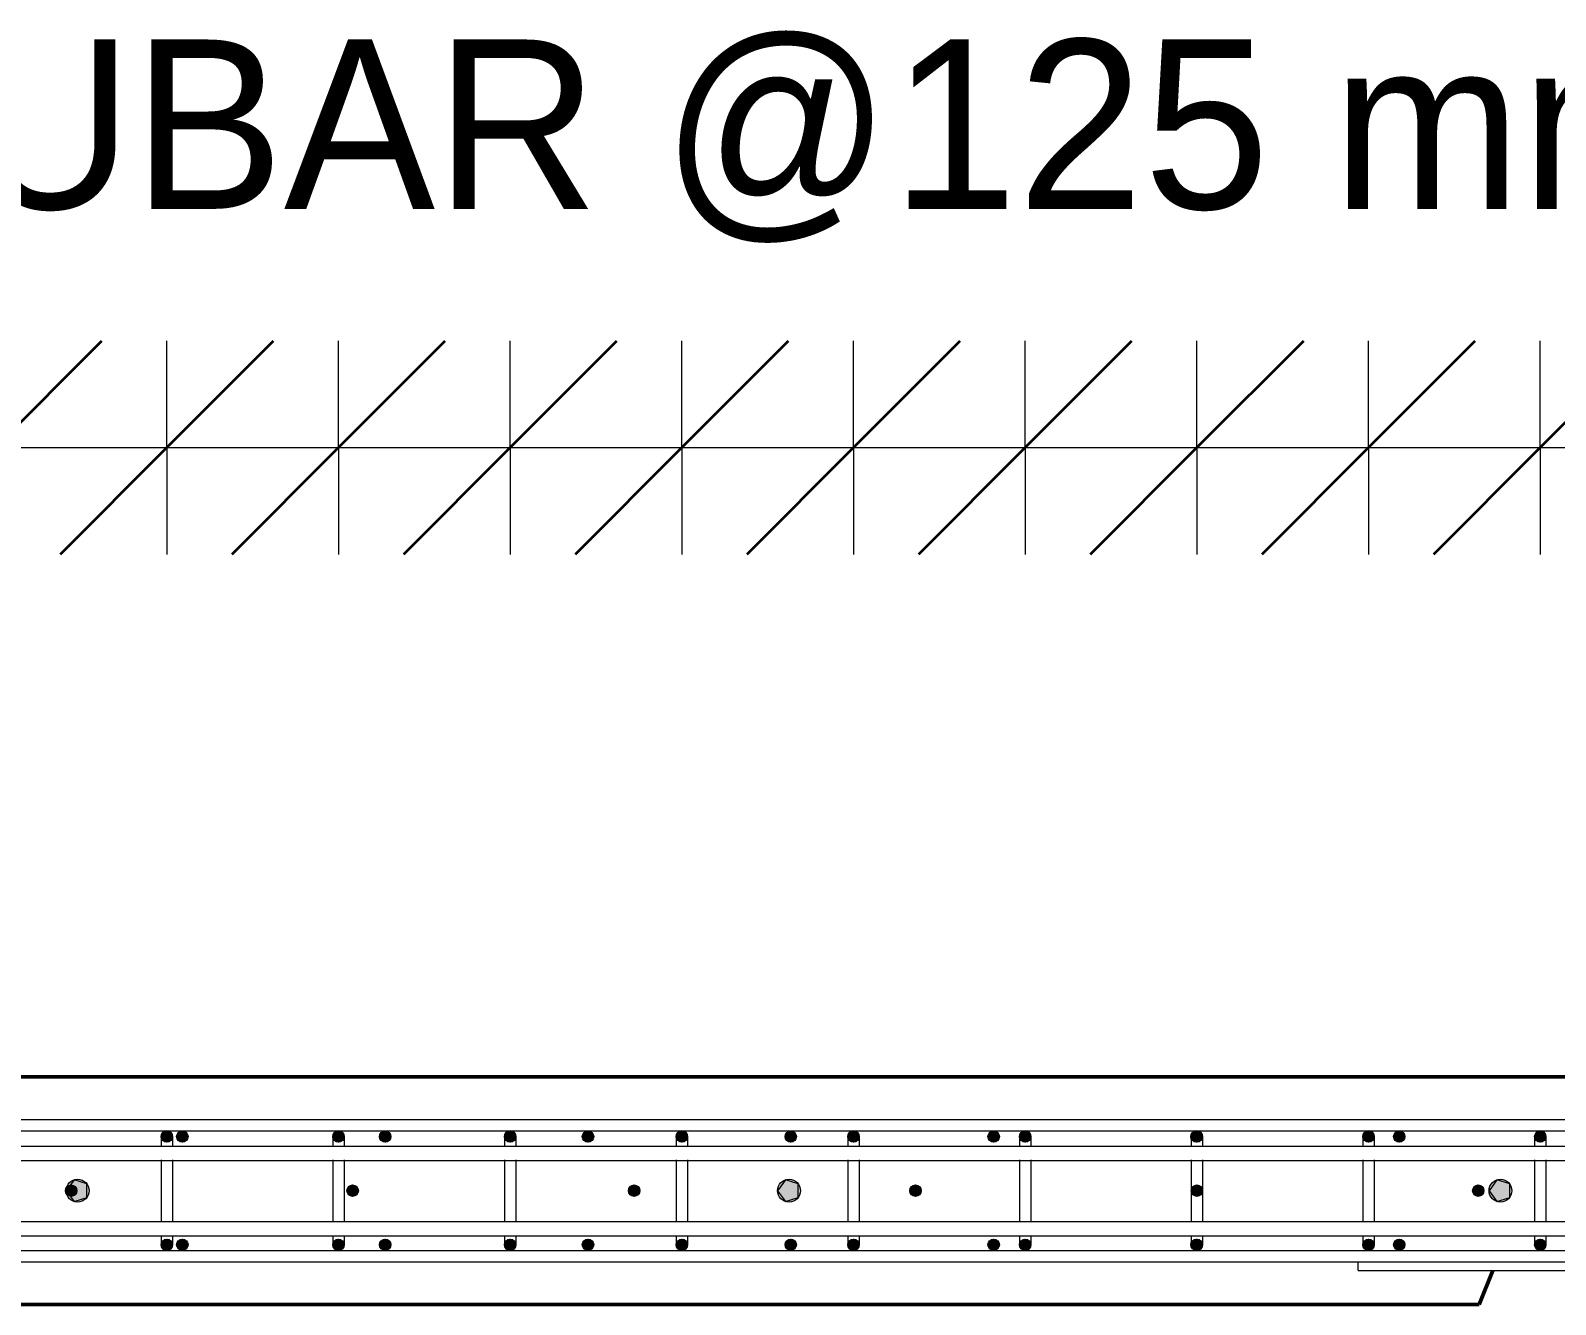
# Model space of a CAD drawing. Header units: millimetres. Extents: x 65441 to 98797, y 2255 to 31386.
# Drawn here: x 95504 to 96576, y 30290 to 31186 of the extents above; entities that cross this region are included whole.
import ezdxf

# ---------------------------------------------------------------- set-up
doc = ezdxf.new("R2010")
doc.units = ezdxf.units.MM
for name, color, linetype, lineweight in [('A-ANNO-DIMS', 211, 'Continuous', 9), ('A-ANNO-DIMS-50', 211, 'Continuous', 9), ('A-WALL', 113, 'Continuous', 25), ('S-RBAR', 171, 'Continuous', 18), ('S-RBAR-IDEN', 171, 'Continuous', 9)]:
    doc.layers.add(name, color=color, linetype=linetype, lineweight=lineweight)
doc.styles.add('Nirmala UI', font='Nirmala.ttf', dxfattribs={"height": 119.0625})
doc.styles.add('Nirmala UI Semilight', font='NirmalaS.ttf', dxfattribs={"height": 125})
doc.dimstyles.new('Arc_Length_-_2_5mm_Arial_3', dxfattribs={"dimscale": 304.8, "dimtxt": 125.683673, "dimasz": 0.492126, "dimexe": 0.246063, "dimexo": 0.0625, "dimgap": 0.287073, "dimtad": 1, "dimdec": 0, "dimzin": 0, "dimdsep": 46, "dimtxsty": 'Nirmala UI Semilight', "dimblk1": 'OBLIQUE', "dimblk2": 'OBLIQUE', "dimsah": 1, "dimcen": 0.09, "dimdle": 0.246063, "dimazin": 0, "dimtfac": 1, "dimtdec": 4, "dimtix": 1, "dimtmove": 0, "dimatfit": 3, "dimfxl": 0.246063, "dimfxlon": 1, "dimtvp": 1, "dimtolj": 1, "dimtzin": 0, "dimarcsym": 2})

# ---------------------------------------------------------------- blocks, each defined once
blk = doc.blocks.new('DIMBLOCK147-Elevation Top1')
at = {"layer": 'A-ANNO-DIMS-50', "lineweight": 35}
for p, q in [((95358.6, 30892.7), (95433.6, 30967.7)), ((95479.3, 30892.7), (95554.3, 30967.7)), ((95358.6, 30892.7), (95283.6, 30817.7)), ((95479.3, 30892.7), (95404.3, 30817.7))]:
    blk.add_line(p, q, dxfattribs=at)
at = {"layer": 'A-ANNO-DIMS-50'}
for p, q in [((95358.6, 30892.7), (95358.6, 30967.7)), ((95479.3, 30892.7), (95479.3, 30967.7)), ((95358.6, 30892.7), (95479.3, 30892.7)), ((95358.6, 30892.7), (95358.6, 30817.7)), ((95479.3, 30892.7), (95479.3, 30817.7))]:
    blk.add_line(p, q, dxfattribs=at)
blk = doc.blocks.new('_Oblique')
at = {"color": 0, "linetype": 'ByBlock', "lineweight": -2}
blk.add_line((-0.5, -0.5), (0.5, 0.5), dxfattribs=at)
blk = doc.blocks.new('DIMBLOCK148-Elevation Top1')
at = {"layer": 'A-ANNO-DIMS-50', "lineweight": 35}
for p, q in [((95479.3, 30892.7), (95554.3, 30967.7)), ((95600, 30892.7), (95675, 30967.7)), ((95479.3, 30892.7), (95404.3, 30817.7)), ((95600, 30892.7), (95525, 30817.7))]:
    blk.add_line(p, q, dxfattribs=at)
at = {"layer": 'A-ANNO-DIMS-50'}
for p, q in [((95479.3, 30892.7), (95479.3, 30967.7)), ((95600, 30892.7), (95600, 30967.7)), ((95479.3, 30892.7), (95600, 30892.7)), ((95479.3, 30892.7), (95479.3, 30817.7)), ((95600, 30892.7), (95600, 30817.7))]:
    blk.add_line(p, q, dxfattribs=at)
blk = doc.blocks.new('DIMBLOCK149-Elevation Top1')
at = {"layer": 'A-ANNO-DIMS-50', "lineweight": 35}
for p, q in [((95600, 30892.7), (95675, 30967.7)), ((95720.6, 30892.7), (95795.6, 30967.7)), ((95600, 30892.7), (95525, 30817.7)), ((95720.6, 30892.7), (95645.6, 30817.7))]:
    blk.add_line(p, q, dxfattribs=at)
at = {"layer": 'A-ANNO-DIMS-50'}
for p, q in [((95600, 30892.7), (95600, 30967.7)), ((95720.6, 30892.7), (95720.6, 30967.7)), ((95600, 30892.7), (95720.6, 30892.7)), ((95600, 30892.7), (95600, 30817.7)), ((95720.6, 30892.7), (95720.6, 30817.7))]:
    blk.add_line(p, q, dxfattribs=at)
blk = doc.blocks.new('DIMBLOCK150-Elevation Top1')
at = {"layer": 'A-ANNO-DIMS-50', "lineweight": 35}
for p, q in [((95720.6, 30892.7), (95795.6, 30967.7)), ((95841.3, 30892.7), (95916.3, 30967.7)), ((95720.6, 30892.7), (95645.6, 30817.7)), ((95841.3, 30892.7), (95766.3, 30817.7))]:
    blk.add_line(p, q, dxfattribs=at)
at = {"layer": 'A-ANNO-DIMS-50'}
for p, q in [((95720.6, 30892.7), (95720.6, 30967.7)), ((95841.3, 30892.7), (95841.3, 30967.7)), ((95720.6, 30892.7), (95841.3, 30892.7)), ((95720.6, 30892.7), (95720.6, 30817.7)), ((95841.3, 30892.7), (95841.3, 30817.7))]:
    blk.add_line(p, q, dxfattribs=at)
blk = doc.blocks.new('DIMBLOCK151-Elevation Top1')
at = {"layer": 'A-ANNO-DIMS-50', "lineweight": 35}
for p, q in [((95841.3, 30892.7), (95916.3, 30967.7)), ((95962, 30892.7), (96037, 30967.7)), ((95841.3, 30892.7), (95766.3, 30817.7)), ((95962, 30892.7), (95887, 30817.7))]:
    blk.add_line(p, q, dxfattribs=at)
at = {"layer": 'A-ANNO-DIMS-50'}
for p, q in [((95841.3, 30892.7), (95841.3, 30967.7)), ((95962, 30892.7), (95962, 30967.7)), ((95841.3, 30892.7), (95962, 30892.7)), ((95841.3, 30892.7), (95841.3, 30817.7)), ((95962, 30892.7), (95962, 30817.7))]:
    blk.add_line(p, q, dxfattribs=at)
blk = doc.blocks.new('DIMBLOCK152-Elevation Top1')
at = {"layer": 'A-ANNO-DIMS-50', "lineweight": 35}
for p, q in [((95962, 30892.7), (96037, 30967.7)), ((96082.6, 30892.7), (96157.6, 30967.7)), ((95962, 30892.7), (95887, 30817.7)), ((96082.6, 30892.7), (96007.6, 30817.7))]:
    blk.add_line(p, q, dxfattribs=at)
at = {"layer": 'A-ANNO-DIMS-50'}
for p, q in [((95962, 30892.7), (95962, 30967.7)), ((96082.6, 30892.7), (96082.6, 30967.7)), ((95962, 30892.7), (96082.6, 30892.7)), ((95962, 30892.7), (95962, 30817.7)), ((96082.6, 30892.7), (96082.6, 30817.7))]:
    blk.add_line(p, q, dxfattribs=at)
blk = doc.blocks.new('DIMBLOCK153-Elevation Top1')
at = {"layer": 'A-ANNO-DIMS-50', "lineweight": 35}
for p, q in [((96082.6, 30892.7), (96157.6, 30967.7)), ((96203.3, 30892.7), (96278.3, 30967.7)), ((96082.6, 30892.7), (96007.6, 30817.7)), ((96203.3, 30892.7), (96128.3, 30817.7))]:
    blk.add_line(p, q, dxfattribs=at)
at = {"layer": 'A-ANNO-DIMS-50'}
for p, q in [((96082.6, 30892.7), (96082.6, 30967.7)), ((96203.3, 30892.7), (96203.3, 30967.7)), ((96082.6, 30892.7), (96203.3, 30892.7)), ((96082.6, 30892.7), (96082.6, 30817.7)), ((96203.3, 30892.7), (96203.3, 30817.7))]:
    blk.add_line(p, q, dxfattribs=at)
blk = doc.blocks.new('DIMBLOCK154-Elevation Top1')
at = {"layer": 'A-ANNO-DIMS-50', "lineweight": 35}
for p, q in [((96203.3, 30892.7), (96278.3, 30967.7)), ((96324, 30892.7), (96399, 30967.7)), ((96203.3, 30892.7), (96128.3, 30817.7)), ((96324, 30892.7), (96249, 30817.7))]:
    blk.add_line(p, q, dxfattribs=at)
at = {"layer": 'A-ANNO-DIMS-50'}
for p, q in [((96203.3, 30892.7), (96203.3, 30967.7)), ((96324, 30892.7), (96324, 30967.7)), ((96203.3, 30892.7), (96324, 30892.7)), ((96203.3, 30892.7), (96203.3, 30817.7)), ((96324, 30892.7), (96324, 30817.7))]:
    blk.add_line(p, q, dxfattribs=at)
blk = doc.blocks.new('DIMBLOCK155-Elevation Top1')
at = {"layer": 'A-ANNO-DIMS-50', "lineweight": 35}
for p, q in [((96324, 30892.7), (96399, 30967.7)), ((96444.6, 30892.7), (96519.6, 30967.7)), ((96324, 30892.7), (96249, 30817.7)), ((96444.6, 30892.7), (96369.6, 30817.7))]:
    blk.add_line(p, q, dxfattribs=at)
at = {"layer": 'A-ANNO-DIMS-50'}
for p, q in [((96324, 30892.7), (96324, 30967.7)), ((96444.6, 30892.7), (96444.6, 30967.7)), ((96324, 30892.7), (96444.6, 30892.7)), ((96324, 30892.7), (96324, 30817.7)), ((96444.6, 30892.7), (96444.6, 30817.7))]:
    blk.add_line(p, q, dxfattribs=at)
blk = doc.blocks.new('DIMBLOCK156-Elevation Top1')
at = {"layer": 'A-ANNO-DIMS-50', "lineweight": 35}
for p, q in [((96444.6, 30892.7), (96519.6, 30967.7)), ((96565.3, 30892.7), (96640.3, 30967.7)), ((96444.6, 30892.7), (96369.6, 30817.7)), ((96565.3, 30892.7), (96490.3, 30817.7))]:
    blk.add_line(p, q, dxfattribs=at)
at = {"layer": 'A-ANNO-DIMS-50'}
for p, q in [((96444.6, 30892.7), (96444.6, 30967.7)), ((96565.3, 30892.7), (96565.3, 30967.7)), ((96444.6, 30892.7), (96565.3, 30892.7)), ((96444.6, 30892.7), (96444.6, 30817.7)), ((96565.3, 30892.7), (96565.3, 30817.7))]:
    blk.add_line(p, q, dxfattribs=at)
blk = doc.blocks.new('DIMBLOCK157-Elevation Top1')
at = {"layer": 'A-ANNO-DIMS-50', "lineweight": 35}
for p, q in [((96565.3, 30892.7), (96640.3, 30967.7)), ((96686, 30892.7), (96761, 30967.7)), ((96565.3, 30892.7), (96490.3, 30817.7)), ((96686, 30892.7), (96611, 30817.7))]:
    blk.add_line(p, q, dxfattribs=at)
at = {"layer": 'A-ANNO-DIMS-50'}
for p, q in [((96565.3, 30892.7), (96565.3, 30967.7)), ((96686, 30892.7), (96686, 30967.7)), ((96565.3, 30892.7), (96686, 30892.7)), ((96565.3, 30892.7), (96565.3, 30817.7)), ((96686, 30892.7), (96686, 30817.7))]:
    blk.add_line(p, q, dxfattribs=at)
blk = doc.blocks.new('DIMBLOCK160-Elevation Top1')
at = {"layer": 'A-ANNO-DIMS-50', "lineweight": 35}
for p, q in [((95117.3, 30892.7), (95192.3, 30967.7)), ((95238, 30892.7), (95313, 30967.7)), ((95358.6, 30892.7), (95433.6, 30967.7)), ((95479.3, 30892.7), (95554.3, 30967.7)), ((95600, 30892.7), (95675, 30967.7)), ((95720.6, 30892.7), (95795.6, 30967.7)), ((95841.3, 30892.7), (95916.3, 30967.7)), ((95962, 30892.7), (96037, 30967.7)), ((96082.6, 30892.7), (96157.6, 30967.7)), ((96203.3, 30892.7), (96278.3, 30967.7)), ((96324, 30892.7), (96399, 30967.7)), ((96444.6, 30892.7), (96519.6, 30967.7)), ((96565.3, 30892.7), (96640.3, 30967.7)), ((96686, 30892.7), (96761, 30967.7)), ((96806.6, 30892.7), (96881.6, 30967.7)), ((96927.3, 30892.7), (97002.3, 30967.7)), ((95117.3, 30892.7), (95042.3, 30817.7)), ((95238, 30892.7), (95163, 30817.7)), ((95358.6, 30892.7), (95283.6, 30817.7)), ((95479.3, 30892.7), (95404.3, 30817.7)), ((95600, 30892.7), (95525, 30817.7)), ((95720.6, 30892.7), (95645.6, 30817.7)), ((95841.3, 30892.7), (95766.3, 30817.7)), ((95962, 30892.7), (95887, 30817.7)), ((96082.6, 30892.7), (96007.6, 30817.7)), ((96203.3, 30892.7), (96128.3, 30817.7)), ((96324, 30892.7), (96249, 30817.7)), ((96444.6, 30892.7), (96369.6, 30817.7)), ((96565.3, 30892.7), (96490.3, 30817.7)), ((96686, 30892.7), (96611, 30817.7)), ((96806.6, 30892.7), (96731.6, 30817.7)), ((96927.3, 30892.7), (96852.3, 30817.7))]:
    blk.add_line(p, q, dxfattribs=at)
at = {"layer": 'A-ANNO-DIMS-50'}
for p, q in [((95117.3, 30892.7), (95117.3, 30967.7)), ((95238, 30892.7), (95238, 30967.7)), ((95358.6, 30892.7), (95358.6, 30967.7)), ((95479.3, 30892.7), (95479.3, 30967.7)), ((95600, 30892.7), (95600, 30967.7)), ((95720.6, 30892.7), (95720.6, 30967.7)), ((95841.3, 30892.7), (95841.3, 30967.7)), ((95962, 30892.7), (95962, 30967.7)), ((96082.6, 30892.7), (96082.6, 30967.7)), ((96203.3, 30892.7), (96203.3, 30967.7)), ((96324, 30892.7), (96324, 30967.7)), ((96444.6, 30892.7), (96444.6, 30967.7)), ((96565.3, 30892.7), (96565.3, 30967.7)), ((96686, 30892.7), (96686, 30967.7)), ((96806.6, 30892.7), (96806.6, 30967.7)), ((96927.3, 30892.7), (96927.3, 30967.7)), ((95042.3, 30892.7), (97002.3, 30892.7)), ((95042.3, 30892.7), (95238, 30892.7)), ((95117.3, 30892.7), (95117.3, 30817.7)), ((95238, 30892.7), (95358.6, 30892.7)), ((95238, 30892.7), (95238, 30817.7)), ((95358.6, 30892.7), (95479.3, 30892.7)), ((95358.6, 30892.7), (95358.6, 30817.7)), ((95479.3, 30892.7), (95600, 30892.7)), ((95479.3, 30892.7), (95479.3, 30817.7)), ((95600, 30892.7), (95720.6, 30892.7)), ((95600, 30892.7), (95600, 30817.7)), ((95720.6, 30892.7), (95841.3, 30892.7)), ((95720.6, 30892.7), (95720.6, 30817.7)), ((95841.3, 30892.7), (95962, 30892.7)), ((95841.3, 30892.7), (95841.3, 30817.7)), ((95962, 30892.7), (96082.6, 30892.7)), ((95962, 30892.7), (95962, 30817.7)), ((96082.6, 30892.7), (96203.3, 30892.7)), ((96082.6, 30892.7), (96082.6, 30817.7)), ((96203.3, 30892.7), (96324, 30892.7)), ((96203.3, 30892.7), (96203.3, 30817.7)), ((96324, 30892.7), (96444.6, 30892.7)), ((96324, 30892.7), (96324, 30817.7)), ((96444.6, 30892.7), (96565.3, 30892.7)), ((96444.6, 30892.7), (96444.6, 30817.7)), ((96565.3, 30892.7), (96686, 30892.7)), ((96565.3, 30892.7), (96565.3, 30817.7)), ((96686, 30892.7), (96806.6, 30892.7)), ((96686, 30892.7), (96686, 30817.7)), ((96806.6, 30892.7), (97002.3, 30892.7)), ((96806.6, 30892.7), (96806.6, 30817.7)), ((96927.3, 30892.7), (96927.3, 30817.7))]:
    blk.add_line(p, q, dxfattribs=at)
blk = doc.blocks.new('_None')

msp = doc.modelspace()

# ---------------------------------------------------------------- hatches: boundary and pattern name
at = {"layer": 'S-RBAR'}
for points in [[(95600, 30404.4), (95604, 30408.4), (95600, 30412.4), (95596, 30408.4)], [(95600, 30404.4), (95604, 30408.4), (95600, 30412.4), (95596, 30408.4)], [(95610.9, 30404.4), (95614.9, 30408.4), (95610.9, 30412.4), (95606.9, 30408.4)], [(95720.6, 30404.4), (95724.6, 30408.4), (95720.6, 30412.4), (95716.6, 30408.4)], [(95720.6, 30404.4), (95724.6, 30408.4), (95720.6, 30412.4), (95716.6, 30408.4)], [(95753.5, 30404.4), (95757.5, 30408.4), (95753.5, 30412.4), (95749.5, 30408.4)], [(95841.3, 30404.4), (95845.3, 30408.4), (95841.3, 30412.4), (95837.3, 30408.4)], [(95841.3, 30404.4), (95845.3, 30408.4), (95841.3, 30412.4), (95837.3, 30408.4)], [(95896, 30404.4), (95900, 30408.4), (95896, 30412.4), (95892, 30408.4)], [(95962, 30404.4), (95966, 30408.4), (95962, 30412.4), (95958, 30408.4)], [(95962, 30404.4), (95966, 30408.4), (95962, 30412.4), (95958, 30408.4)], [(96038.5, 30404.4), (96042.5, 30408.4), (96038.5, 30412.4), (96034.5, 30408.4)], [(96082.6, 30404.4), (96086.6, 30408.4), (96082.6, 30412.4), (96078.6, 30408.4)], [(96082.6, 30404.4), (96086.6, 30408.4), (96082.6, 30412.4), (96078.6, 30408.4)], [(96181.1, 30404.4), (96185.1, 30408.4), (96181.1, 30412.4), (96177.1, 30408.4)], [(96203.3, 30404.4), (96207.3, 30408.4), (96203.3, 30412.4), (96199.3, 30408.4)], [(96203.3, 30404.4), (96207.3, 30408.4), (96203.3, 30412.4), (96199.3, 30408.4)], [(96323.6, 30404.4), (96327.6, 30408.4), (96323.6, 30412.4), (96319.6, 30408.4)], [(96324, 30404.4), (96328, 30408.4), (96324, 30412.4), (96320, 30408.4)], [(96324, 30404.4), (96328, 30408.4), (96324, 30412.4), (96320, 30408.4)], [(96444.6, 30404.4), (96448.6, 30408.4), (96444.6, 30412.4), (96440.6, 30408.4)], [(96444.6, 30404.4), (96448.6, 30408.4), (96444.6, 30412.4), (96440.6, 30408.4)], [(96466.2, 30404.4), (96470.2, 30408.4), (96466.2, 30412.4), (96462.2, 30408.4)], [(96565.3, 30404.4), (96569.3, 30408.4), (96565.3, 30412.4), (96561.3, 30408.4)], [(96565.3, 30404.4), (96569.3, 30408.4), (96565.3, 30412.4), (96561.3, 30408.4)], [(95534.8, 30362.8), (95543.8, 30365.7), (95543.8, 30375.1), (95534.8, 30378), (95529.3, 30370.4)], [(96034.8, 30362.8), (96043.8, 30365.7), (96043.8, 30375.1), (96034.8, 30378), (96029.3, 30370.4)], [(96534.8, 30362.8), (96543.8, 30365.7), (96543.8, 30375.1), (96534.8, 30378), (96529.3, 30370.4)], [(95532.8, 30366.4), (95536.8, 30370.4), (95532.8, 30374.4), (95528.8, 30370.4)], [(95730.6, 30366.4), (95734.6, 30370.4), (95730.6, 30374.4), (95726.6, 30370.4)], [(95928.4, 30366.4), (95932.4, 30370.4), (95928.4, 30374.4), (95924.4, 30370.4)], [(96126.2, 30366.4), (96130.2, 30370.4), (96126.2, 30374.4), (96122.2, 30370.4)], [(96324, 30366.4), (96328, 30370.4), (96324, 30374.4), (96320, 30370.4)], [(96521.7, 30366.4), (96525.7, 30370.4), (96521.7, 30374.4), (96517.7, 30370.4)], [(95600, 30328.4), (95604, 30332.4), (95600, 30336.4), (95596, 30332.4)], [(95600, 30328.4), (95604, 30332.4), (95600, 30336.4), (95596, 30332.4)], [(95610.9, 30328.4), (95614.9, 30332.4), (95610.9, 30336.4), (95606.9, 30332.4)], [(95720.6, 30328.4), (95724.6, 30332.4), (95720.6, 30336.4), (95716.6, 30332.4)], [(95720.6, 30328.4), (95724.6, 30332.4), (95720.6, 30336.4), (95716.6, 30332.4)], [(95753.5, 30328.4), (95757.5, 30332.4), (95753.5, 30336.4), (95749.5, 30332.4)], [(95841.3, 30328.4), (95845.3, 30332.4), (95841.3, 30336.4), (95837.3, 30332.4)], [(95841.3, 30328.4), (95845.3, 30332.4), (95841.3, 30336.4), (95837.3, 30332.4)], [(95896, 30328.4), (95900, 30332.4), (95896, 30336.4), (95892, 30332.4)], [(95962, 30328.4), (95966, 30332.4), (95962, 30336.4), (95958, 30332.4)], [(95962, 30328.4), (95966, 30332.4), (95962, 30336.4), (95958, 30332.4)], [(96038.5, 30328.4), (96042.5, 30332.4), (96038.5, 30336.4), (96034.5, 30332.4)], [(96082.6, 30328.4), (96086.6, 30332.4), (96082.6, 30336.4), (96078.6, 30332.4)], [(96082.6, 30328.4), (96086.6, 30332.4), (96082.6, 30336.4), (96078.6, 30332.4)], [(96181.1, 30328.4), (96185.1, 30332.4), (96181.1, 30336.4), (96177.1, 30332.4)], [(96203.3, 30328.4), (96207.3, 30332.4), (96203.3, 30336.4), (96199.3, 30332.4)], [(96203.3, 30328.4), (96207.3, 30332.4), (96203.3, 30336.4), (96199.3, 30332.4)], [(96323.6, 30328.4), (96327.6, 30332.4), (96323.6, 30336.4), (96319.6, 30332.4)], [(96324, 30328.4), (96328, 30332.4), (96324, 30336.4), (96320, 30332.4)], [(96324, 30328.4), (96328, 30332.4), (96324, 30336.4), (96320, 30332.4)], [(96444.6, 30328.4), (96448.6, 30332.4), (96444.6, 30336.4), (96440.6, 30332.4)], [(96444.6, 30328.4), (96448.6, 30332.4), (96444.6, 30336.4), (96440.6, 30332.4)], [(96466.2, 30328.4), (96470.2, 30332.4), (96466.2, 30336.4), (96462.2, 30332.4)], [(96565.3, 30328.4), (96569.3, 30332.4), (96565.3, 30336.4), (96561.3, 30332.4)], [(96565.3, 30328.4), (96569.3, 30332.4), (96565.3, 30336.4), (96561.3, 30332.4)]]:
    msp.add_hatch(color=256, dxfattribs=at).paths.add_polyline_path(points)
h = msp.add_hatch(color=256, dxfattribs=at)
edge = h.paths.add_edge_path()
edge.add_arc((95600, 30408.4), 4, 0, 360)
h = msp.add_hatch(color=256, dxfattribs=at)
edge = h.paths.add_edge_path()
edge.add_arc((95600, 30408.4), 4, 0, 360)
h = msp.add_hatch(color=256, dxfattribs=at)
edge = h.paths.add_edge_path()
edge.add_arc((95610.9, 30408.4), 4, 0, 360)
h = msp.add_hatch(color=256, dxfattribs=at)
edge = h.paths.add_edge_path()
edge.add_arc((95720.6, 30408.4), 4, 0, 360)
h = msp.add_hatch(color=256, dxfattribs=at)
edge = h.paths.add_edge_path()
edge.add_arc((95720.6, 30408.4), 4, 0, 360)
h = msp.add_hatch(color=256, dxfattribs=at)
edge = h.paths.add_edge_path()
edge.add_arc((95753.5, 30408.4), 4, 0, 360)
h = msp.add_hatch(color=256, dxfattribs=at)
edge = h.paths.add_edge_path()
edge.add_arc((95841.3, 30408.4), 4, 0, 360)
h = msp.add_hatch(color=256, dxfattribs=at)
edge = h.paths.add_edge_path()
edge.add_arc((95841.3, 30408.4), 4, 0, 360)
h = msp.add_hatch(color=256, dxfattribs=at)
edge = h.paths.add_edge_path()
edge.add_arc((95896, 30408.4), 4, 0, 360)
h = msp.add_hatch(color=256, dxfattribs=at)
edge = h.paths.add_edge_path()
edge.add_arc((95962, 30408.4), 4, 0, 360)
h = msp.add_hatch(color=256, dxfattribs=at)
edge = h.paths.add_edge_path()
edge.add_arc((95962, 30408.4), 4, 0, 360)
h = msp.add_hatch(color=256, dxfattribs=at)
edge = h.paths.add_edge_path()
edge.add_arc((96038.5, 30408.4), 4, 0, 360)
h = msp.add_hatch(color=256, dxfattribs=at)
edge = h.paths.add_edge_path()
edge.add_arc((96082.6, 30408.4), 4, 0, 360)
h = msp.add_hatch(color=256, dxfattribs=at)
edge = h.paths.add_edge_path()
edge.add_arc((96082.6, 30408.4), 4, 0, 360)
h = msp.add_hatch(color=256, dxfattribs=at)
edge = h.paths.add_edge_path()
edge.add_arc((96181.1, 30408.4), 4, 0, 360)
h = msp.add_hatch(color=256, dxfattribs=at)
edge = h.paths.add_edge_path()
edge.add_arc((96203.3, 30408.4), 4, 0, 360)
h = msp.add_hatch(color=256, dxfattribs=at)
edge = h.paths.add_edge_path()
edge.add_arc((96203.3, 30408.4), 4, 0, 360)
h = msp.add_hatch(color=256, dxfattribs=at)
edge = h.paths.add_edge_path()
edge.add_arc((96323.6, 30408.4), 4, 0, 360)
h = msp.add_hatch(color=256, dxfattribs=at)
edge = h.paths.add_edge_path()
edge.add_arc((96324, 30408.4), 4, 0, 360)
h = msp.add_hatch(color=256, dxfattribs=at)
edge = h.paths.add_edge_path()
edge.add_arc((96324, 30408.4), 4, 0, 360)
h = msp.add_hatch(color=256, dxfattribs=at)
edge = h.paths.add_edge_path()
edge.add_arc((96444.6, 30408.4), 4, 0, 360)
h = msp.add_hatch(color=256, dxfattribs=at)
edge = h.paths.add_edge_path()
edge.add_arc((96444.6, 30408.4), 4, 0, 360)
h = msp.add_hatch(color=256, dxfattribs=at)
edge = h.paths.add_edge_path()
edge.add_arc((96466.2, 30408.4), 4, 0, 360)
h = msp.add_hatch(color=256, dxfattribs=at)
edge = h.paths.add_edge_path()
edge.add_arc((96565.3, 30408.4), 4, 0, 360)
h = msp.add_hatch(color=256, dxfattribs=at)
edge = h.paths.add_edge_path()
edge.add_arc((96565.3, 30408.4), 4, 0, 360)
h = msp.add_hatch(color=256, dxfattribs=at)
edge = h.paths.add_edge_path()
edge.add_arc((95537.3, 30370.4), 8, 0, 360)
h = msp.add_hatch(color=256, dxfattribs=at)
edge = h.paths.add_edge_path()
edge.add_arc((96037.3, 30370.4), 8, 0, 360)
h = msp.add_hatch(color=256, dxfattribs=at)
edge = h.paths.add_edge_path()
edge.add_arc((96537.3, 30370.4), 8, 0, 360)
h = msp.add_hatch(color=256, dxfattribs=at)
edge = h.paths.add_edge_path()
edge.add_arc((95532.8, 30370.4), 4, 0, 360)
h = msp.add_hatch(color=256, dxfattribs=at)
edge = h.paths.add_edge_path()
edge.add_arc((95730.6, 30370.4), 4, 0, 360)
h = msp.add_hatch(color=256, dxfattribs=at)
edge = h.paths.add_edge_path()
edge.add_arc((95928.4, 30370.4), 4, 0, 360)
h = msp.add_hatch(color=256, dxfattribs=at)
edge = h.paths.add_edge_path()
edge.add_arc((96126.2, 30370.4), 4, 0, 360)
h = msp.add_hatch(color=256, dxfattribs=at)
edge = h.paths.add_edge_path()
edge.add_arc((96324, 30370.4), 4, 0, 360)
h = msp.add_hatch(color=256, dxfattribs=at)
edge = h.paths.add_edge_path()
edge.add_arc((96521.7, 30370.4), 4, 0, 360)
h = msp.add_hatch(color=256, dxfattribs=at)
edge = h.paths.add_edge_path()
edge.add_arc((95600, 30332.4), 4, 0, 360)
h = msp.add_hatch(color=256, dxfattribs=at)
edge = h.paths.add_edge_path()
edge.add_arc((95600, 30332.4), 4, 0, 360)
h = msp.add_hatch(color=256, dxfattribs=at)
edge = h.paths.add_edge_path()
edge.add_arc((95610.9, 30332.4), 4, 0, 360)
h = msp.add_hatch(color=256, dxfattribs=at)
edge = h.paths.add_edge_path()
edge.add_arc((95720.6, 30332.4), 4, 0, 360)
h = msp.add_hatch(color=256, dxfattribs=at)
edge = h.paths.add_edge_path()
edge.add_arc((95720.6, 30332.4), 4, 0, 360)
h = msp.add_hatch(color=256, dxfattribs=at)
edge = h.paths.add_edge_path()
edge.add_arc((95753.5, 30332.4), 4, 0, 360)
h = msp.add_hatch(color=256, dxfattribs=at)
edge = h.paths.add_edge_path()
edge.add_arc((95841.3, 30332.4), 4, 0, 360)
h = msp.add_hatch(color=256, dxfattribs=at)
edge = h.paths.add_edge_path()
edge.add_arc((95841.3, 30332.4), 4, 0, 360)
h = msp.add_hatch(color=256, dxfattribs=at)
edge = h.paths.add_edge_path()
edge.add_arc((95896, 30332.4), 4, 0, 360)
h = msp.add_hatch(color=256, dxfattribs=at)
edge = h.paths.add_edge_path()
edge.add_arc((95962, 30332.4), 4, 0, 360)
h = msp.add_hatch(color=256, dxfattribs=at)
edge = h.paths.add_edge_path()
edge.add_arc((95962, 30332.4), 4, 0, 360)
h = msp.add_hatch(color=256, dxfattribs=at)
edge = h.paths.add_edge_path()
edge.add_arc((96038.5, 30332.4), 4, 0, 360)
h = msp.add_hatch(color=256, dxfattribs=at)
edge = h.paths.add_edge_path()
edge.add_arc((96082.6, 30332.4), 4, 0, 360)
h = msp.add_hatch(color=256, dxfattribs=at)
edge = h.paths.add_edge_path()
edge.add_arc((96082.6, 30332.4), 4, 0, 360)
h = msp.add_hatch(color=256, dxfattribs=at)
edge = h.paths.add_edge_path()
edge.add_arc((96181.1, 30332.4), 4, 0, 360)
h = msp.add_hatch(color=256, dxfattribs=at)
edge = h.paths.add_edge_path()
edge.add_arc((96203.3, 30332.4), 4, 0, 360)
h = msp.add_hatch(color=256, dxfattribs=at)
edge = h.paths.add_edge_path()
edge.add_arc((96203.3, 30332.4), 4, 0, 360)
h = msp.add_hatch(color=256, dxfattribs=at)
edge = h.paths.add_edge_path()
edge.add_arc((96323.6, 30332.4), 4, 0, 360)
h = msp.add_hatch(color=256, dxfattribs=at)
edge = h.paths.add_edge_path()
edge.add_arc((96324, 30332.4), 4, 0, 360)
h = msp.add_hatch(color=256, dxfattribs=at)
edge = h.paths.add_edge_path()
edge.add_arc((96324, 30332.4), 4, 0, 360)
h = msp.add_hatch(color=256, dxfattribs=at)
edge = h.paths.add_edge_path()
edge.add_arc((96444.6, 30332.4), 4, 0, 360)
h = msp.add_hatch(color=256, dxfattribs=at)
edge = h.paths.add_edge_path()
edge.add_arc((96444.6, 30332.4), 4, 0, 360)
h = msp.add_hatch(color=256, dxfattribs=at)
edge = h.paths.add_edge_path()
edge.add_arc((96466.2, 30332.4), 4, 0, 360)
h = msp.add_hatch(color=256, dxfattribs=at)
edge = h.paths.add_edge_path()
edge.add_arc((96565.3, 30332.4), 4, 0, 360)
h = msp.add_hatch(color=256, dxfattribs=at)
edge = h.paths.add_edge_path()
edge.add_arc((96565.3, 30332.4), 4, 0, 360)

# ---------------------------------------------------------------- linework, layer by layer
at = {"layer": 'A-WALL', "lineweight": 50}
for p, q in [((98797.3, 30450.4), (95037.3, 30450.4)), ((96522.3, 30290.4), (96531.9, 30314.4)), ((95037.3, 30290.4), (96522.3, 30290.4))]:
    msp.add_line(p, q, dxfattribs=at)
at = {"layer": 'S-RBAR'}
for p, q in [((95067.3, 30420.4), (98767.3, 30420.4)), ((95067.3, 30412.4), (98767.3, 30412.4)), ((95600, 30412.4), (95596, 30408.4)), ((95600, 30412.4), (95596, 30408.4)), ((95596, 30408.4), (95596, 30401.9)), ((95596, 30408.4), (95600, 30404.4)), ((95596, 30408.4), (95600, 30404.4)), ((95604, 30408.4), (95600, 30412.4)), ((95604, 30408.4), (95600, 30412.4)), ((95600, 30404.4), (95604, 30408.4)), ((95600, 30404.4), (95604, 30408.4)), ((95604, 30408.4), (95604, 30401.9)), ((95610.9, 30412.4), (95606.9, 30408.4)), ((95606.9, 30408.4), (95610.9, 30404.4)), ((95614.9, 30408.4), (95610.9, 30412.4)), ((95610.9, 30404.4), (95614.9, 30408.4)), ((95720.6, 30412.4), (95716.6, 30408.4)), ((95720.6, 30412.4), (95716.6, 30408.4)), ((95716.6, 30408.4), (95716.6, 30401.9)), ((95716.6, 30408.4), (95720.6, 30404.4)), ((95716.6, 30408.4), (95720.6, 30404.4)), ((95724.6, 30408.4), (95720.6, 30412.4)), ((95724.6, 30408.4), (95720.6, 30412.4)), ((95720.6, 30404.4), (95724.6, 30408.4)), ((95720.6, 30404.4), (95724.6, 30408.4)), ((95724.6, 30408.4), (95724.6, 30401.9)), ((95753.5, 30412.4), (95749.5, 30408.4)), ((95749.5, 30408.4), (95753.5, 30404.4)), ((95757.5, 30408.4), (95753.5, 30412.4)), ((95753.5, 30404.4), (95757.5, 30408.4)), ((95841.3, 30412.4), (95837.3, 30408.4)), ((95841.3, 30412.4), (95837.3, 30408.4)), ((95837.3, 30408.4), (95837.3, 30401.9)), ((95837.3, 30408.4), (95841.3, 30404.4)), ((95837.3, 30408.4), (95841.3, 30404.4)), ((95845.3, 30408.4), (95841.3, 30412.4)), ((95845.3, 30408.4), (95841.3, 30412.4)), ((95841.3, 30404.4), (95845.3, 30408.4)), ((95841.3, 30404.4), (95845.3, 30408.4)), ((95845.3, 30408.4), (95845.3, 30401.9)), ((95896, 30412.4), (95892, 30408.4)), ((95892, 30408.4), (95896, 30404.4)), ((95900, 30408.4), (95896, 30412.4)), ((95896, 30404.4), (95900, 30408.4)), ((95962, 30412.4), (95958, 30408.4)), ((95962, 30412.4), (95958, 30408.4)), ((95958, 30408.4), (95958, 30401.9)), ((95958, 30408.4), (95962, 30404.4)), ((95958, 30408.4), (95962, 30404.4)), ((95966, 30408.4), (95962, 30412.4)), ((95966, 30408.4), (95962, 30412.4)), ((95962, 30404.4), (95966, 30408.4)), ((95962, 30404.4), (95966, 30408.4)), ((95966, 30408.4), (95966, 30401.9)), ((96038.5, 30412.4), (96034.5, 30408.4)), ((96034.5, 30408.4), (96038.5, 30404.4)), ((96042.5, 30408.4), (96038.5, 30412.4)), ((96038.5, 30404.4), (96042.5, 30408.4)), ((96082.6, 30412.4), (96078.6, 30408.4)), ((96082.6, 30412.4), (96078.6, 30408.4)), ((96078.6, 30408.4), (96078.6, 30401.9)), ((96078.6, 30408.4), (96082.6, 30404.4)), ((96078.6, 30408.4), (96082.6, 30404.4)), ((96086.6, 30408.4), (96082.6, 30412.4)), ((96086.6, 30408.4), (96082.6, 30412.4)), ((96082.6, 30404.4), (96086.6, 30408.4)), ((96082.6, 30404.4), (96086.6, 30408.4)), ((96086.6, 30408.4), (96086.6, 30401.9)), ((96181.1, 30412.4), (96177.1, 30408.4)), ((96177.1, 30408.4), (96181.1, 30404.4)), ((96185.1, 30408.4), (96181.1, 30412.4)), ((96181.1, 30404.4), (96185.1, 30408.4)), ((96203.3, 30412.4), (96199.3, 30408.4)), ((96203.3, 30412.4), (96199.3, 30408.4)), ((96199.3, 30408.4), (96199.3, 30401.9)), ((96199.3, 30408.4), (96203.3, 30404.4)), ((96199.3, 30408.4), (96203.3, 30404.4)), ((96207.3, 30408.4), (96203.3, 30412.4)), ((96207.3, 30408.4), (96203.3, 30412.4)), ((96203.3, 30404.4), (96207.3, 30408.4)), ((96203.3, 30404.4), (96207.3, 30408.4)), ((96207.3, 30408.4), (96207.3, 30401.9)), ((96323.6, 30412.4), (96319.6, 30408.4)), ((96319.6, 30408.4), (96323.6, 30404.4)), ((96324, 30412.4), (96320, 30408.4)), ((96324, 30412.4), (96320, 30408.4)), ((96320, 30408.4), (96320, 30401.9)), ((96320, 30408.4), (96324, 30404.4)), ((96320, 30408.4), (96324, 30404.4)), ((96327.6, 30408.4), (96323.6, 30412.4)), ((96323.6, 30404.4), (96327.6, 30408.4)), ((96328, 30408.4), (96324, 30412.4)), ((96328, 30408.4), (96324, 30412.4)), ((96324, 30404.4), (96328, 30408.4)), ((96324, 30404.4), (96328, 30408.4)), ((96328, 30408.4), (96328, 30401.9)), ((96444.6, 30412.4), (96440.6, 30408.4)), ((96444.6, 30412.4), (96440.6, 30408.4)), ((96440.6, 30408.4), (96440.6, 30401.9)), ((96440.6, 30408.4), (96444.6, 30404.4)), ((96440.6, 30408.4), (96444.6, 30404.4)), ((96448.6, 30408.4), (96444.6, 30412.4)), ((96448.6, 30408.4), (96444.6, 30412.4)), ((96444.6, 30404.4), (96448.6, 30408.4)), ((96444.6, 30404.4), (96448.6, 30408.4)), ((96448.6, 30408.4), (96448.6, 30401.9)), ((96466.2, 30412.4), (96462.2, 30408.4)), ((96462.2, 30408.4), (96466.2, 30404.4)), ((96470.2, 30408.4), (96466.2, 30412.4)), ((96466.2, 30404.4), (96470.2, 30408.4)), ((96565.3, 30412.4), (96561.3, 30408.4)), ((96565.3, 30412.4), (96561.3, 30408.4)), ((96561.3, 30408.4), (96561.3, 30401.9)), ((96561.3, 30408.4), (96565.3, 30404.4)), ((96561.3, 30408.4), (96565.3, 30404.4)), ((96569.3, 30408.4), (96565.3, 30412.4)), ((96569.3, 30408.4), (96565.3, 30412.4)), ((96565.3, 30404.4), (96569.3, 30408.4)), ((96565.3, 30404.4), (96569.3, 30408.4)), ((96569.3, 30408.4), (96569.3, 30401.9)), ((95067.3, 30401.7), (97884.7, 30401.7)), ((95067.3, 30391.7), (98377.3, 30391.7)), ((95596, 30392.1), (95596, 30388.4)), ((95596, 30388.4), (95596, 30352.4)), ((95604, 30392.1), (95604, 30388.4)), ((95604, 30388.4), (95604, 30352.4)), ((95716.6, 30392.1), (95716.6, 30388.4)), ((95716.6, 30388.4), (95716.6, 30352.4)), ((95724.6, 30392.1), (95724.6, 30388.4)), ((95724.6, 30388.4), (95724.6, 30352.4)), ((95837.3, 30392.1), (95837.3, 30388.4)), ((95837.3, 30388.4), (95837.3, 30352.4)), ((95845.3, 30392.1), (95845.3, 30388.4)), ((95845.3, 30388.4), (95845.3, 30352.4)), ((95958, 30392.1), (95958, 30388.4)), ((95958, 30388.4), (95958, 30352.4)), ((95966, 30392.1), (95966, 30388.4)), ((95966, 30388.4), (95966, 30352.4)), ((96078.6, 30392.1), (96078.6, 30388.4)), ((96078.6, 30388.4), (96078.6, 30352.4)), ((96086.6, 30392.1), (96086.6, 30388.4)), ((96086.6, 30388.4), (96086.6, 30352.4)), ((96199.3, 30392.1), (96199.3, 30388.4)), ((96199.3, 30388.4), (96199.3, 30352.4)), ((96207.3, 30392.1), (96207.3, 30388.4)), ((96207.3, 30388.4), (96207.3, 30352.4)), ((96320, 30392.1), (96320, 30388.4)), ((96320, 30388.4), (96320, 30352.4)), ((96328, 30392.1), (96328, 30388.4)), ((96328, 30388.4), (96328, 30352.4)), ((96440.6, 30392.1), (96440.6, 30388.4)), ((96440.6, 30388.4), (96440.6, 30352.4)), ((96448.6, 30392.1), (96448.6, 30388.4)), ((96448.6, 30388.4), (96448.6, 30352.4)), ((96561.3, 30392.1), (96561.3, 30388.4)), ((96561.3, 30388.4), (96561.3, 30352.4)), ((96569.3, 30392.1), (96569.3, 30388.4)), ((96569.3, 30388.4), (96569.3, 30352.4)), ((95534.8, 30378), (95529.3, 30370.4)), ((95543.8, 30375.1), (95534.8, 30378)), ((95543.8, 30365.7), (95543.8, 30375.1)), ((96034.8, 30378), (96029.3, 30370.4)), ((96043.8, 30375.1), (96034.8, 30378)), ((96043.8, 30365.7), (96043.8, 30375.1)), ((96534.8, 30378), (96529.3, 30370.4)), ((96543.8, 30375.1), (96534.8, 30378)), ((96543.8, 30365.7), (96543.8, 30375.1)), ((95532.8, 30374.4), (95528.8, 30370.4)), ((95528.8, 30370.4), (95532.8, 30366.4)), ((95529.3, 30370.4), (95534.8, 30362.8)), ((95536.8, 30370.4), (95532.8, 30374.4)), ((95532.8, 30366.4), (95536.8, 30370.4)), ((95534.8, 30362.8), (95543.8, 30365.7)), ((95730.6, 30374.4), (95726.6, 30370.4)), ((95726.6, 30370.4), (95730.6, 30366.4)), ((95734.6, 30370.4), (95730.6, 30374.4)), ((95730.6, 30366.4), (95734.6, 30370.4)), ((95928.4, 30374.4), (95924.4, 30370.4)), ((95924.4, 30370.4), (95928.4, 30366.4)), ((95932.4, 30370.4), (95928.4, 30374.4)), ((95928.4, 30366.4), (95932.4, 30370.4)), ((96029.3, 30370.4), (96034.8, 30362.8)), ((96034.8, 30362.8), (96043.8, 30365.7)), ((96126.2, 30374.4), (96122.2, 30370.4)), ((96122.2, 30370.4), (96126.2, 30366.4)), ((96130.2, 30370.4), (96126.2, 30374.4)), ((96126.2, 30366.4), (96130.2, 30370.4)), ((96324, 30374.4), (96320, 30370.4)), ((96320, 30370.4), (96324, 30366.4)), ((96328, 30370.4), (96324, 30374.4)), ((96324, 30366.4), (96328, 30370.4)), ((96521.7, 30374.4), (96517.7, 30370.4)), ((96517.7, 30370.4), (96521.7, 30366.4)), ((96525.7, 30370.4), (96521.7, 30374.4)), ((96521.7, 30366.4), (96525.7, 30370.4)), ((96529.3, 30370.4), (96534.8, 30362.8)), ((96534.8, 30362.8), (96543.8, 30365.7)), ((95067.3, 30348.7), (98377.3, 30348.7)), ((95596, 30352.4), (95596, 30348.3)), ((95604, 30352.4), (95604, 30348.3)), ((95716.6, 30352.4), (95716.6, 30348.3)), ((95724.6, 30352.4), (95724.6, 30348.3)), ((95837.3, 30352.4), (95837.3, 30348.3)), ((95845.3, 30352.4), (95845.3, 30348.3)), ((95958, 30352.4), (95958, 30348.3)), ((95966, 30352.4), (95966, 30348.3)), ((96078.6, 30352.4), (96078.6, 30348.3)), ((96086.6, 30352.4), (96086.6, 30348.3)), ((96199.3, 30352.4), (96199.3, 30348.3)), ((96207.3, 30352.4), (96207.3, 30348.3)), ((96320, 30352.4), (96320, 30348.3)), ((96328, 30352.4), (96328, 30348.3)), ((96440.6, 30352.4), (96440.6, 30348.3)), ((96448.6, 30352.4), (96448.6, 30348.3)), ((96561.3, 30352.4), (96561.3, 30348.3)), ((96569.3, 30352.4), (96569.3, 30348.3)), ((95067.3, 30338.7), (97884.7, 30338.7)), ((95596, 30338.3), (95596, 30332.4)), ((95600, 30336.4), (95596, 30332.4)), ((95600, 30336.4), (95596, 30332.4)), ((95596, 30332.4), (95600, 30328.4)), ((95596, 30332.4), (95600, 30328.4)), ((95604, 30332.4), (95600, 30336.4)), ((95604, 30332.4), (95600, 30336.4)), ((95600, 30328.4), (95604, 30332.4)), ((95600, 30328.4), (95604, 30332.4)), ((95604, 30338.3), (95604, 30332.4)), ((95610.9, 30336.4), (95606.9, 30332.4)), ((95606.9, 30332.4), (95610.9, 30328.4)), ((95614.9, 30332.4), (95610.9, 30336.4)), ((95610.9, 30328.4), (95614.9, 30332.4)), ((95716.6, 30338.3), (95716.6, 30332.4)), ((95720.6, 30336.4), (95716.6, 30332.4)), ((95720.6, 30336.4), (95716.6, 30332.4)), ((95716.6, 30332.4), (95720.6, 30328.4)), ((95716.6, 30332.4), (95720.6, 30328.4)), ((95724.6, 30332.4), (95720.6, 30336.4)), ((95724.6, 30332.4), (95720.6, 30336.4)), ((95720.6, 30328.4), (95724.6, 30332.4)), ((95720.6, 30328.4), (95724.6, 30332.4)), ((95724.6, 30338.3), (95724.6, 30332.4)), ((95753.5, 30336.4), (95749.5, 30332.4)), ((95749.5, 30332.4), (95753.5, 30328.4)), ((95757.5, 30332.4), (95753.5, 30336.4)), ((95753.5, 30328.4), (95757.5, 30332.4)), ((95837.3, 30338.3), (95837.3, 30332.4)), ((95841.3, 30336.4), (95837.3, 30332.4)), ((95841.3, 30336.4), (95837.3, 30332.4)), ((95837.3, 30332.4), (95841.3, 30328.4)), ((95837.3, 30332.4), (95841.3, 30328.4)), ((95845.3, 30332.4), (95841.3, 30336.4)), ((95845.3, 30332.4), (95841.3, 30336.4)), ((95841.3, 30328.4), (95845.3, 30332.4)), ((95841.3, 30328.4), (95845.3, 30332.4)), ((95845.3, 30338.3), (95845.3, 30332.4)), ((95896, 30336.4), (95892, 30332.4)), ((95892, 30332.4), (95896, 30328.4)), ((95900, 30332.4), (95896, 30336.4)), ((95896, 30328.4), (95900, 30332.4)), ((95958, 30338.3), (95958, 30332.4)), ((95962, 30336.4), (95958, 30332.4)), ((95962, 30336.4), (95958, 30332.4)), ((95958, 30332.4), (95962, 30328.4)), ((95958, 30332.4), (95962, 30328.4)), ((95966, 30332.4), (95962, 30336.4)), ((95966, 30332.4), (95962, 30336.4)), ((95962, 30328.4), (95966, 30332.4)), ((95962, 30328.4), (95966, 30332.4)), ((95966, 30338.3), (95966, 30332.4)), ((96038.5, 30336.4), (96034.5, 30332.4)), ((96034.5, 30332.4), (96038.5, 30328.4)), ((96042.5, 30332.4), (96038.5, 30336.4)), ((96038.5, 30328.4), (96042.5, 30332.4)), ((96078.6, 30338.3), (96078.6, 30332.4)), ((96082.6, 30336.4), (96078.6, 30332.4)), ((96082.6, 30336.4), (96078.6, 30332.4)), ((96078.6, 30332.4), (96082.6, 30328.4)), ((96078.6, 30332.4), (96082.6, 30328.4)), ((96086.6, 30332.4), (96082.6, 30336.4)), ((96086.6, 30332.4), (96082.6, 30336.4)), ((96082.6, 30328.4), (96086.6, 30332.4)), ((96082.6, 30328.4), (96086.6, 30332.4)), ((96086.6, 30338.3), (96086.6, 30332.4)), ((96181.1, 30336.4), (96177.1, 30332.4)), ((96177.1, 30332.4), (96181.1, 30328.4)), ((96185.1, 30332.4), (96181.1, 30336.4)), ((96181.1, 30328.4), (96185.1, 30332.4)), ((96199.3, 30338.3), (96199.3, 30332.4)), ((96203.3, 30336.4), (96199.3, 30332.4)), ((96203.3, 30336.4), (96199.3, 30332.4)), ((96199.3, 30332.4), (96203.3, 30328.4)), ((96199.3, 30332.4), (96203.3, 30328.4)), ((96207.3, 30332.4), (96203.3, 30336.4)), ((96207.3, 30332.4), (96203.3, 30336.4)), ((96203.3, 30328.4), (96207.3, 30332.4)), ((96203.3, 30328.4), (96207.3, 30332.4)), ((96207.3, 30338.3), (96207.3, 30332.4)), ((96323.6, 30336.4), (96319.6, 30332.4)), ((96319.6, 30332.4), (96323.6, 30328.4)), ((96320, 30338.3), (96320, 30332.4)), ((96324, 30336.4), (96320, 30332.4)), ((96324, 30336.4), (96320, 30332.4)), ((96320, 30332.4), (96324, 30328.4)), ((96320, 30332.4), (96324, 30328.4)), ((96327.6, 30332.4), (96323.6, 30336.4)), ((96323.6, 30328.4), (96327.6, 30332.4)), ((96328, 30332.4), (96324, 30336.4)), ((96328, 30332.4), (96324, 30336.4)), ((96324, 30328.4), (96328, 30332.4)), ((96324, 30328.4), (96328, 30332.4)), ((96328, 30338.3), (96328, 30332.4)), ((96440.6, 30338.3), (96440.6, 30332.4)), ((96444.6, 30336.4), (96440.6, 30332.4)), ((96444.6, 30336.4), (96440.6, 30332.4)), ((96440.6, 30332.4), (96444.6, 30328.4)), ((96440.6, 30332.4), (96444.6, 30328.4)), ((96448.6, 30332.4), (96444.6, 30336.4)), ((96448.6, 30332.4), (96444.6, 30336.4)), ((96444.6, 30328.4), (96448.6, 30332.4)), ((96444.6, 30328.4), (96448.6, 30332.4)), ((96448.6, 30338.3), (96448.6, 30332.4)), ((96466.2, 30336.4), (96462.2, 30332.4)), ((96462.2, 30332.4), (96466.2, 30328.4)), ((96470.2, 30332.4), (96466.2, 30336.4)), ((96466.2, 30328.4), (96470.2, 30332.4)), ((96561.3, 30338.3), (96561.3, 30332.4)), ((96565.3, 30336.4), (96561.3, 30332.4)), ((96565.3, 30336.4), (96561.3, 30332.4)), ((96561.3, 30332.4), (96565.3, 30328.4)), ((96561.3, 30332.4), (96565.3, 30328.4)), ((96569.3, 30332.4), (96565.3, 30336.4)), ((96569.3, 30332.4), (96565.3, 30336.4)), ((96565.3, 30328.4), (96569.3, 30332.4)), ((96565.3, 30328.4), (96569.3, 30332.4)), ((96569.3, 30338.3), (96569.3, 30332.4)), ((95067.3, 30328.4), (98609.6, 30328.4)), ((95067.3, 30320.4), (98767.3, 30320.4)), ((96437.3, 30314.4), (96437.3, 30320.4)), ((96437.3, 30314.4), (98767.3, 30314.4))]:
    msp.add_line(p, q, dxfattribs=at)
for centre, radius in [((95600, 30408.4), 4), ((95600, 30408.4), 4), ((95610.9, 30408.4), 4), ((95720.6, 30408.4), 4), ((95720.6, 30408.4), 4), ((95753.5, 30408.4), 4), ((95841.3, 30408.4), 4), ((95841.3, 30408.4), 4), ((95896, 30408.4), 4), ((95962, 30408.4), 4), ((95962, 30408.4), 4), ((96038.5, 30408.4), 4), ((96082.6, 30408.4), 4), ((96082.6, 30408.4), 4), ((96181.1, 30408.4), 4), ((96203.3, 30408.4), 4), ((96203.3, 30408.4), 4), ((96323.6, 30408.4), 4), ((96324, 30408.4), 4), ((96324, 30408.4), 4), ((96444.6, 30408.4), 4), ((96444.6, 30408.4), 4), ((96466.2, 30408.4), 4), ((96565.3, 30408.4), 4), ((96565.3, 30408.4), 4), ((95537.3, 30370.4), 8), ((96037.3, 30370.4), 8), ((96537.3, 30370.4), 8), ((95532.8, 30370.4), 4), ((95730.6, 30370.4), 4), ((95928.4, 30370.4), 4), ((96126.2, 30370.4), 4), ((96324, 30370.4), 4), ((96521.7, 30370.4), 4), ((95600, 30332.4), 4), ((95600, 30332.4), 4), ((95610.9, 30332.4), 4), ((95720.6, 30332.4), 4), ((95720.6, 30332.4), 4), ((95753.5, 30332.4), 4), ((95841.3, 30332.4), 4), ((95841.3, 30332.4), 4), ((95896, 30332.4), 4), ((95962, 30332.4), 4), ((95962, 30332.4), 4), ((96038.5, 30332.4), 4), ((96082.6, 30332.4), 4), ((96082.6, 30332.4), 4), ((96181.1, 30332.4), 4), ((96203.3, 30332.4), 4), ((96203.3, 30332.4), 4), ((96323.6, 30332.4), 4), ((96324, 30332.4), 4), ((96324, 30332.4), 4), ((96444.6, 30332.4), 4), ((96444.6, 30332.4), 4), ((96466.2, 30332.4), 4), ((96565.3, 30332.4), 4), ((96565.3, 30332.4), 4)]:
    msp.add_circle(centre, radius, dxfattribs=at)
for centre, start, end in [((95600, 30408.4), 0, 180), ((95720.6, 30408.4), 0, 180), ((95841.3, 30408.4), 0, 180), ((95962, 30408.4), 0, 180), ((96082.6, 30408.4), 0, 180), ((96203.3, 30408.4), 0, 180), ((96324, 30408.4), 0, 180), ((96444.6, 30408.4), 0, 180), ((96565.3, 30408.4), 0, 180), ((95600, 30332.4), 180, 0), ((95720.6, 30332.4), 180, 0), ((95841.3, 30332.4), 180, 0), ((95962, 30332.4), 180, 0), ((96082.6, 30332.4), 180, 0), ((96203.3, 30332.4), 180, 0), ((96324, 30332.4), 180, 0), ((96444.6, 30332.4), 180, 0), ((96565.3, 30332.4), 180, 0)]:
    msp.add_arc(centre, 4, start, end, dxfattribs=at)

# ---------------------------------------------------------------- texts
at = {"layer": 'S-RBAR-IDEN', "insert": (95231.1, 31179.6), "char_height": 119.062, "width": 1787.763, "attachment_point": 1, "style": 'Nirmala UI'}
msp.add_mtext('T8 UBAR @125 mm', dxfattribs=at)

# ---------------------------------------------------------------- dimensions: what is measured, and where the dimension line sits
at = {"layer": 'A-ANNO-DIMS'}
for base, p1, p2, text, override, picture, middle in [((96927.3, 30892.7), (95117.3, 30817.7), (96927.3, 30817.7), '1810', {"dimpost": '<>', "dimblk1": 'None', "dimblk2": 'None', "dimsah": 1, "dimfxl": 1810}, 'DIMBLOCK160-Elevation Top1', (96022.3, 31045.2)), ((95479.3, 30892.7), (95358.6, 30817.7), (95479.3, 30817.7), ' ', {"dimpost": '<>', "dimfxl": 120.666667}, 'DIMBLOCK147-Elevation Top1', (95419, 30892.7)), ((95600, 30892.7), (95479.3, 30817.7), (95600, 30817.7), ' ', {"dimpost": '<>', "dimfxl": 120.666667}, 'DIMBLOCK148-Elevation Top1', (95539.6, 30892.7)), ((95720.6, 30892.7), (95600, 30817.7), (95720.6, 30817.7), ' ', {"dimpost": '<>', "dimfxl": 120.666667}, 'DIMBLOCK149-Elevation Top1', (95660.3, 30892.7)), ((95841.3, 30892.7), (95720.6, 30817.7), (95841.3, 30817.7), ' ', {"dimpost": '<>', "dimfxl": 120.666667}, 'DIMBLOCK150-Elevation Top1', (95781, 30892.7)), ((95962, 30892.7), (95841.3, 30817.7), (95962, 30817.7), ' ', {"dimpost": '<>', "dimfxl": 120.666667}, 'DIMBLOCK151-Elevation Top1', (95901.6, 30892.7)), ((96082.6, 30892.7), (95962, 30817.7), (96082.6, 30817.7), ' ', {"dimpost": '<>', "dimfxl": 120.666667}, 'DIMBLOCK152-Elevation Top1', (96022.3, 30892.7)), ((96203.3, 30892.7), (96082.6, 30817.7), (96203.3, 30817.7), ' ', {"dimpost": '<>', "dimfxl": 120.666667}, 'DIMBLOCK153-Elevation Top1', (96143, 30892.7)), ((96324, 30892.7), (96203.3, 30817.7), (96324, 30817.7), ' ', {"dimpost": '<>', "dimfxl": 120.666667}, 'DIMBLOCK154-Elevation Top1', (96263.6, 30892.7)), ((96444.6, 30892.7), (96324, 30817.7), (96444.6, 30817.7), ' ', {"dimpost": '<>', "dimfxl": 120.666667}, 'DIMBLOCK155-Elevation Top1', (96384.3, 30892.7)), ((96565.3, 30892.7), (96444.6, 30817.7), (96565.3, 30817.7), ' ', {"dimpost": '<>', "dimfxl": 120.666667}, 'DIMBLOCK156-Elevation Top1', (96505, 30892.7)), ((96686, 30892.7), (96565.3, 30817.7), (96686, 30817.7), ' ', {"dimpost": '<>', "dimfxl": 120.666667}, 'DIMBLOCK157-Elevation Top1', (96625.6, 30892.7))]:
    dim = msp.add_linear_dim(base=base, p1=p1, p2=p2, text=text, dimstyle='Arc_Length_-_2_5mm_Arial_3', override=override, dxfattribs=at)
    dim.commit()
    dim.dimension.update_dxf_attribs({"geometry": picture, "text_midpoint": middle})

doc.saveas('drawing.dxf')
